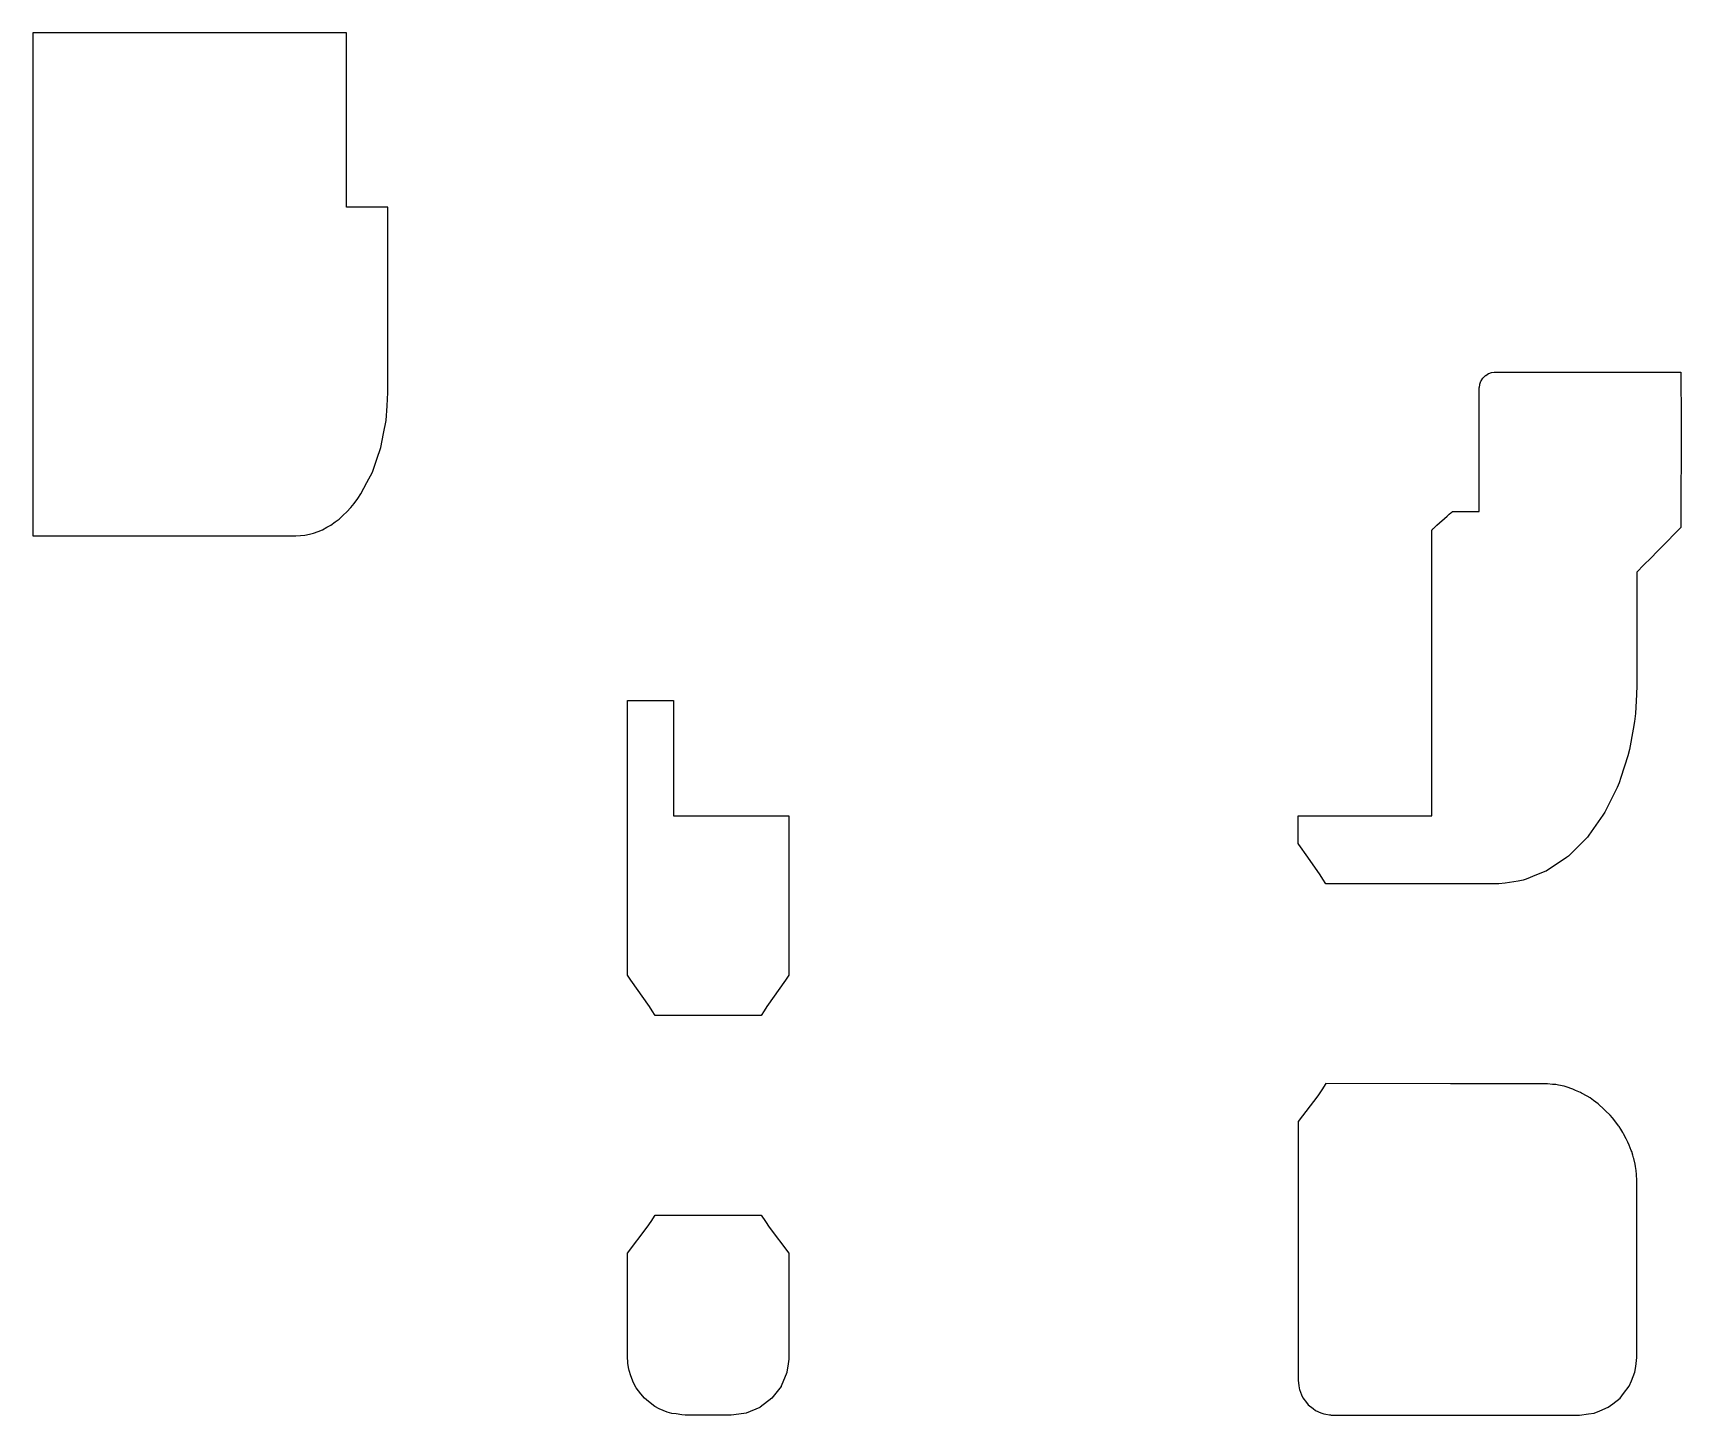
# Model space of a CAD drawing. Header units: metres. Extents: x 2.4 to 73.9, y -16 to 44.
import ezdxf

# ---------------------------------------------------------------- set-up
doc = ezdxf.new("R2010")
doc.units = ezdxf.units.M

msp = doc.modelspace()

# ---------------------------------------------------------------- linework, layer by layer
for p, q in [((12.124, 43.957), (2.4, 43.957)), ((2.4, 43.957), (2.4, 43.267)), ((16, 43.957), (12.124, 43.957)), ((16, 43.254), (16, 43.957)), ((2.4, 43.267), (2.4, 43.263)), ((2.4, 43.263), (2.4, 43.194)), ((2.4, 43.194), (2.4, 42.207)), ((16, 43.194), (16, 43.254)), ((16, 42.261), (16, 43.194)), ((2.4, 42.207), (2.4, 41.388)), ((16, 42.055), (16, 42.261)), ((16, 42.261), (16, 42.261)), ((16, 41.235), (16, 42.055)), ((2.4, 41.388), (2.4, 40.772)), ((2.4, 40.772), (2.4, 39.523)), ((16, 40.816), (16, 41.235)), ((16, 40.152), (16, 40.816)), ((16, 39.446), (16, 40.152)), ((2.4, 39.523), (2.4, 38.765)), ((16, 38.296), (16, 39.446)), ((2.4, 38.765), (2.4, 38.222)), ((2.4, 38.222), (2.4, 30.851)), ((16, 37.889), (16, 38.296)), ((16, 36.398), (16, 37.889)), ((16.306, 36.398), (16, 36.398)), ((17.8, 36.398), (16.306, 36.398)), ((17.8, 35.82), (17.8, 36.398)), ((17.8, 33.246), (17.8, 35.82)), ((17.8, 31.642), (17.8, 33.246)), ((17.8, 29.743), (17.8, 31.642)), ((2.4, 30.851), (2.4, 28.303)), ((17.8, 28.358), (17.8, 29.743)), ((65.161, 28.574), (65.178, 28.713)), ((65.178, 28.713), (65.18, 28.719)), ((65.18, 28.719), (65.231, 28.853)), ((65.231, 28.853), (65.236, 28.862)), ((65.236, 28.862), (65.314, 28.982)), ((65.314, 28.982), (65.325, 28.993)), ((65.325, 28.993), (65.424, 29.092)), ((65.424, 29.092), (65.441, 29.104)), ((65.441, 29.104), (65.552, 29.177)), ((65.552, 29.177), (65.575, 29.185)), ((65.575, 29.185), (65.691, 29.229)), ((65.691, 29.229), (65.802, 29.244)), ((65.802, 29.244), (65.825, 29.247)), ((65.825, 29.247), (65.832, 29.247)), ((65.832, 29.247), (69.014, 29.247)), ((69.014, 29.247), (72.53, 29.247)), ((72.53, 29.247), (73.908, 29.247)), ((73.908, 29.247), (73.913, 27.095)), ((2.4, 28.303), (2.4, 26.191)), ((17.763, 27.78), (17.8, 28.358)), ((65.16, 28.515), (65.16, 28.572)), ((65.16, 28.572), (65.161, 28.572)), ((65.16, 23.2), (65.16, 28.515)), ((65.161, 28.572), (65.161, 28.574)), ((17.723, 27.144), (17.763, 27.78)), ((17.496, 25.976), (17.615, 26.588)), ((17.615, 26.588), (17.723, 27.144)), ((73.913, 27.095), (73.907, 22.506)), ((2.4, 26.191), (2.4, 22.135)), ((17.32, 25.464), (17.496, 25.976)), ((17.126, 24.901), (17.32, 25.464)), ((16.628, 23.958), (16.889, 24.452)), ((16.889, 24.452), (17.126, 24.901)), ((16.338, 23.547), (16.49, 23.762)), ((16.49, 23.762), (16.628, 23.958)), ((15.686, 22.87), (15.862, 23.034)), ((15.862, 23.034), (16.022, 23.184)), ((16.022, 23.184), (16.188, 23.374)), ((16.188, 23.374), (16.338, 23.547)), ((63.321, 22.599), (63.769, 23.002)), ((63.769, 23.002), (63.852, 23.077)), ((63.852, 23.077), (63.928, 23.145)), ((63.928, 23.145), (63.961, 23.175)), ((63.961, 23.175), (63.988, 23.2)), ((63.988, 23.2), (64.755, 23.2)), ((64.755, 23.2), (64.755, 23.2)), ((64.755, 23.2), (64.755, 23.2)), ((64.755, 23.2), (64.756, 23.2)), ((64.756, 23.2), (65.16, 23.2)), ((14.192, 22.165), (14.396, 22.212)), ((14.396, 22.212), (14.58, 22.254)), ((14.58, 22.254), (14.78, 22.332)), ((14.78, 22.332), (14.961, 22.403)), ((14.961, 22.403), (15.155, 22.511)), ((15.155, 22.511), (15.331, 22.609)), ((15.331, 22.609), (15.517, 22.745)), ((15.517, 22.745), (15.686, 22.87)), ((63.1, 22.4), (63.102, 22.402)), ((63.1, 14.63), (63.1, 22.4)), ((63.102, 22.402), (63.11, 22.409)), ((63.11, 22.409), (63.123, 22.42)), ((63.123, 22.42), (63.14, 22.436)), ((63.14, 22.436), (63.162, 22.456)), ((63.162, 22.456), (63.189, 22.48)), ((63.189, 22.48), (63.251, 22.536)), ((63.251, 22.536), (63.321, 22.599)), ((73.686, 22.282), (73.471, 22.064)), ((73.707, 22.303), (73.686, 22.282)), ((73.835, 22.433), (73.707, 22.303)), ((73.891, 22.489), (73.835, 22.433)), ((73.907, 22.506), (73.891, 22.489)), ((2.4, 22.135), (8.376, 22.135)), ((8.376, 22.135), (13.8, 22.135)), ((13.8, 22.135), (14.006, 22.151)), ((14.006, 22.151), (14.192, 22.165)), ((72.897, 21.482), (72.6, 21.18)), ((72.898, 21.482), (72.897, 21.482)), ((73.155, 21.743), (72.898, 21.482)), ((73.189, 21.777), (73.155, 21.743)), ((73.449, 22.042), (73.189, 21.777)), ((73.471, 22.064), (73.449, 22.042)), ((72.301, 20.877), (72, 20.572)), ((72.6, 21.18), (72.301, 20.877)), ((72, 20.572), (72, 17.944)), ((72, 17.944), (72, 17.679)), ((72, 17.944), (72, 17.944)), ((72, 17.679), (72, 15.651)), ((71.987, 15.262), (71.934, 14.427)), ((72, 15.649), (71.987, 15.262)), ((72, 15.651), (72, 15.649)), ((28.2, 11.672), (28.2, 15)), ((28.2, 15), (28.676, 15)), ((28.676, 15), (30.2, 15)), ((30.2, 15), (30.2, 14.444)), ((30.2, 14.444), (30.2, 12.651)), ((63.1, 10), (63.1, 14.63)), ((71.934, 14.427), (71.899, 14.085)), ((71.84, 13.749), (71.675, 12.874)), ((71.899, 14.085), (71.84, 13.749)), ((71.675, 12.874), (71.604, 12.593)), ((30.2, 12.651), (30.2, 12.589)), ((30.2, 12.589), (30.2, 12.393)), ((30.2, 12.393), (30.2, 12.332)), ((30.2, 12.332), (30.2, 12.136)), ((71.604, 12.593), (71.296, 11.653)), ((28.2, 10.293), (28.2, 11.672)), ((30.2, 12.136), (30.2, 12.078)), ((30.2, 12.078), (30.2, 11.896)), ((30.2, 11.896), (30.2, 11.846)), ((30.2, 11.846), (30.2, 11.69)), ((30.2, 11.69), (30.2, 11.652)), ((30.2, 11.652), (30.2, 11.533)), ((30.2, 11.533), (30.2, 11.191)), ((71.296, 11.653), (71.224, 11.433)), ((30.2, 11.191), (30.2, 10)), ((71.136, 11.224), (70.682, 10.302)), ((71.224, 11.433), (71.136, 11.224)), ((28.2, 10.151), (28.2, 10.293)), ((28.2, 9.17), (28.2, 10.151)), ((70.519, 10.017), (69.913, 9.155)), ((70.605, 10.154), (70.519, 10.017)), ((70.682, 10.302), (70.605, 10.154)), ((30.2, 10), (31.724, 10)), ((31.724, 10), (35.2, 10)), ((35.2, 10), (35.2, 8.784)), ((35.2, 10), (35.2, 10)), ((57.3, 8.79), (57.3, 10)), ((57.3, 10), (58.956, 10)), ((58.956, 10), (59.105, 10)), ((59.105, 10), (62.689, 10)), ((62.689, 10), (63.1, 10)), ((28.2, 3.08), (28.2, 9.17)), ((35.2, 8.784), (35.2, 3.08)), ((57.328, 8.751), (57.3, 8.79)), ((57.712, 8.201), (57.328, 8.751)), ((69.78, 8.999), (69.025, 8.246)), ((69.849, 9.073), (69.78, 8.999)), ((69.913, 9.155), (69.849, 9.073)), ((58.25, 7.433), (57.712, 8.201)), ((68.947, 8.186), (68.056, 7.594)), ((68.987, 8.214), (68.947, 8.186)), ((69.025, 8.246), (68.987, 8.214)), ((58.368, 7.249), (58.25, 7.433)), ((58.5, 7.04), (58.368, 7.249)), ((66.848, 7.157), (66.276, 7.079)), ((67.061, 7.2), (66.848, 7.157)), ((67.198, 7.249), (67.061, 7.2)), ((67.635, 7.433), (67.198, 7.249)), ((68.047, 7.59), (67.635, 7.433)), ((68.056, 7.594), (68.047, 7.59)), ((60.871, 7.049), (58.5, 7.04)), ((66.009, 7.049), (60.871, 7.049)), ((66.276, 7.079), (66.009, 7.049)), ((28.348, 2.869), (28.2, 3.08)), ((29.15, 1.723), (28.348, 2.869)), ((35.052, 2.869), (34.25, 1.723)), ((35.2, 3.08), (35.052, 2.869)), ((29.268, 1.539), (29.15, 1.723)), ((29.4, 1.33), (29.268, 1.539)), ((34.132, 1.539), (34, 1.33)), ((34.25, 1.723), (34.132, 1.539)), ((32.852, 1.33), (29.4, 1.33)), ((34, 1.33), (32.852, 1.33)), ((58.321, -1.893), (58.156, -2.147)), ((58.5, -1.615), (58.321, -1.893)), ((63.914, -1.637), (58.5, -1.615)), ((68.122, -1.625), (63.914, -1.637)), ((68.338, -1.656), (68.122, -1.625)), ((68.479, -1.665), (68.338, -1.656)), ((68.601, -1.689), (68.479, -1.665)), ((68.847, -1.738), (68.601, -1.689)), ((68.93, -1.765), (68.847, -1.738)), ((69.224, -1.864), (68.93, -1.765)), ((69.247, -1.874), (69.224, -1.864)), ((69.333, -1.915), (69.247, -1.874)), ((69.551, -2.011), (69.333, -1.915)), ((69.6, -2.033), (69.551, -2.011)), ((69.84, -2.172), (69.6, -2.033)), ((58.156, -2.147), (57.3, -3.265)), ((69.966, -2.246), (69.84, -2.172)), ((70.112, -2.353), (69.966, -2.246)), ((70.316, -2.504), (70.112, -2.353)), ((70.37, -2.553), (70.316, -2.504)), ((70.515, -2.686), (70.37, -2.553)), ((70.611, -2.768), (70.515, -2.686)), ((70.515, -2.686), (70.515, -2.686)), ((70.642, -2.796), (70.611, -2.768)), ((70.832, -2.996), (70.642, -2.796)), ((57.3, -3.265), (57.3, -3.932)), ((70.937, -3.109), (70.832, -2.996)), ((71.036, -3.237), (70.937, -3.109)), ((71.198, -3.449), (71.036, -3.237)), ((71.224, -3.49), (71.198, -3.449)), ((71.294, -3.602), (71.224, -3.49)), ((57.3, -3.932), (57.3, -5.571)), ((71.39, -3.75), (71.294, -3.602)), ((71.422, -3.8), (71.39, -3.75)), ((71.535, -4.015), (71.422, -3.8)), ((71.608, -4.156), (71.535, -4.015)), ((71.662, -4.287), (71.608, -4.156)), ((71.756, -4.519), (71.662, -4.287)), ((71.771, -4.566), (71.756, -4.519)), ((71.819, -4.725), (71.771, -4.566)), ((71.857, -4.845), (71.819, -4.725)), ((71.867, -4.878), (71.857, -4.845)), ((71.92, -5.119), (71.867, -4.878)), ((57.3, -5.571), (57.3, -6.8)), ((71.943, -5.225), (71.92, -5.119)), ((71.965, -5.393), (71.943, -5.225)), ((71.986, -5.564), (71.965, -5.393)), ((71.997, -5.822), (71.986, -5.564)), ((72, -5.891), (71.997, -5.822)), ((72, -6.054), (72, -5.891)), ((72, -7.155), (72, -6.054)), ((57.3, -6.8), (57.3, -7.692)), ((28.2, -8.975), (29.056, -7.857)), ((29.056, -7.857), (29.221, -7.603)), ((29.221, -7.603), (29.4, -7.325)), ((29.4, -7.325), (30.933, -7.325)), ((30.933, -7.325), (34, -7.325)), ((34, -7.325), (34.179, -7.603)), ((34.179, -7.603), (34.344, -7.857)), ((34.344, -7.857), (35.2, -8.975)), ((57.3, -7.692), (57.3, -7.797)), ((57.3, -7.797), (57.3, -8.44)), ((72, -7.999), (72, -7.155)), ((57.3, -8.44), (57.3, -8.551)), ((57.3, -8.551), (57.3, -14.177)), ((72, -8.625), (72, -7.999)), ((28.2, -9.51), (28.2, -8.975)), ((35.2, -8.975), (35.2, -9.413)), ((35.2, -8.975), (35.2, -8.975)), ((72, -9.289), (72, -8.625)), ((72, -9.41), (72, -9.289)), ((28.2, -10.678), (28.2, -9.51)), ((35.2, -9.413), (35.2, -10.417)), ((72, -13.5), (72, -9.41)), ((28.2, -11.418), (28.2, -10.678)), ((35.2, -10.417), (35.2, -11.107)), ((28.2, -11.869), (28.2, -11.418)), ((35.2, -11.107), (35.2, -11.546)), ((28.2, -12.121), (28.2, -11.869)), ((28.2, -13.5), (28.2, -12.121)), ((35.2, -11.546), (35.2, -11.793)), ((35.2, -11.793), (35.2, -13.5)), ((28.209, -13.685), (28.2, -13.5)), ((35.196, -13.575), (35.163, -13.782)), ((35.2, -13.5), (35.196, -13.575)), ((71.948, -13.894), (72, -13.5)), ((28.212, -13.745), (28.209, -13.685)), ((28.248, -13.943), (28.212, -13.745)), ((28.266, -14.067), (28.248, -13.943)), ((28.338, -14.301), (28.266, -14.067)), ((28.463, -14.604), (28.338, -14.301)), ((35.112, -14.155), (34.865, -14.75)), ((35.115, -14.147), (35.112, -14.155)), ((35.163, -13.782), (35.115, -14.147)), ((57.3, -14.177), (57.3, -14.276)), ((57.3, -14.276), (57.3, -14.5)), ((71.763, -14.515), (71.915, -14.147)), ((71.915, -14.147), (71.948, -13.894)), ((28.577, -14.818), (28.463, -14.604)), ((28.781, -15.084), (28.577, -14.818)), ((34.86, -14.757), (34.468, -15.268)), ((34.865, -14.75), (34.86, -14.757)), ((57.3, -14.5), (57.324, -14.722)), ((57.324, -14.722), (57.345, -14.84)), ((57.345, -14.84), (57.351, -14.888)), ((57.351, -14.888), (57.45, -15.127)), ((71.423, -15.066), (71.665, -14.75)), ((71.665, -14.75), (71.763, -14.515)), ((28.932, -15.268), (28.781, -15.084)), ((29.104, -15.409), (28.932, -15.268)), ((29.387, -15.626), (29.104, -15.409)), ((29.578, -15.728), (29.387, -15.626)), ((29.918, -15.869), (29.578, -15.728)), ((33.942, -15.668), (33.347, -15.915)), ((33.95, -15.665), (33.942, -15.668)), ((34.461, -15.273), (33.95, -15.665)), ((34.468, -15.268), (34.461, -15.273)), ((57.45, -15.127), (57.501, -15.25)), ((57.501, -15.25), (57.658, -15.455)), ((57.658, -15.455), (57.739, -15.561)), ((57.739, -15.561), (57.944, -15.718)), ((57.944, -15.718), (58.05, -15.799)), ((70.383, -15.817), (70.75, -15.665)), ((70.75, -15.665), (70.952, -15.51)), ((70.952, -15.51), (71.268, -15.268)), ((71.268, -15.268), (71.423, -15.066)), ((30.12, -15.93), (29.918, -15.869)), ((30.313, -15.949), (30.12, -15.93)), ((30.551, -15.985), (30.313, -15.949)), ((30.7, -16), (30.551, -15.985)), ((31.953, -16), (30.7, -16)), ((32.7, -16), (31.953, -16)), ((33.028, -15.968), (32.7, -16)), ((33.343, -15.915), (33.028, -15.968)), ((33.347, -15.915), (33.343, -15.915)), ((58.05, -15.799), (58.289, -15.898)), ((58.289, -15.898), (58.412, -15.949)), ((58.412, -15.949), (58.5, -15.964)), ((58.5, -15.964), (58.656, -15.993)), ((58.656, -15.993), (58.677, -15.995)), ((58.677, -15.995), (58.697, -15.996)), ((58.697, -15.996), (58.738, -15.999)), ((58.738, -15.999), (58.759, -15.999)), ((58.759, -15.999), (58.8, -16)), ((58.8, -16), (66.483, -16)), ((66.483, -16), (69.5, -16)), ((69.5, -16), (69.894, -15.948)), ((69.894, -15.948), (70.147, -15.915)), ((70.147, -15.915), (70.383, -15.817))]:
    msp.add_line(p, q)

doc.saveas('drawing.dxf')
